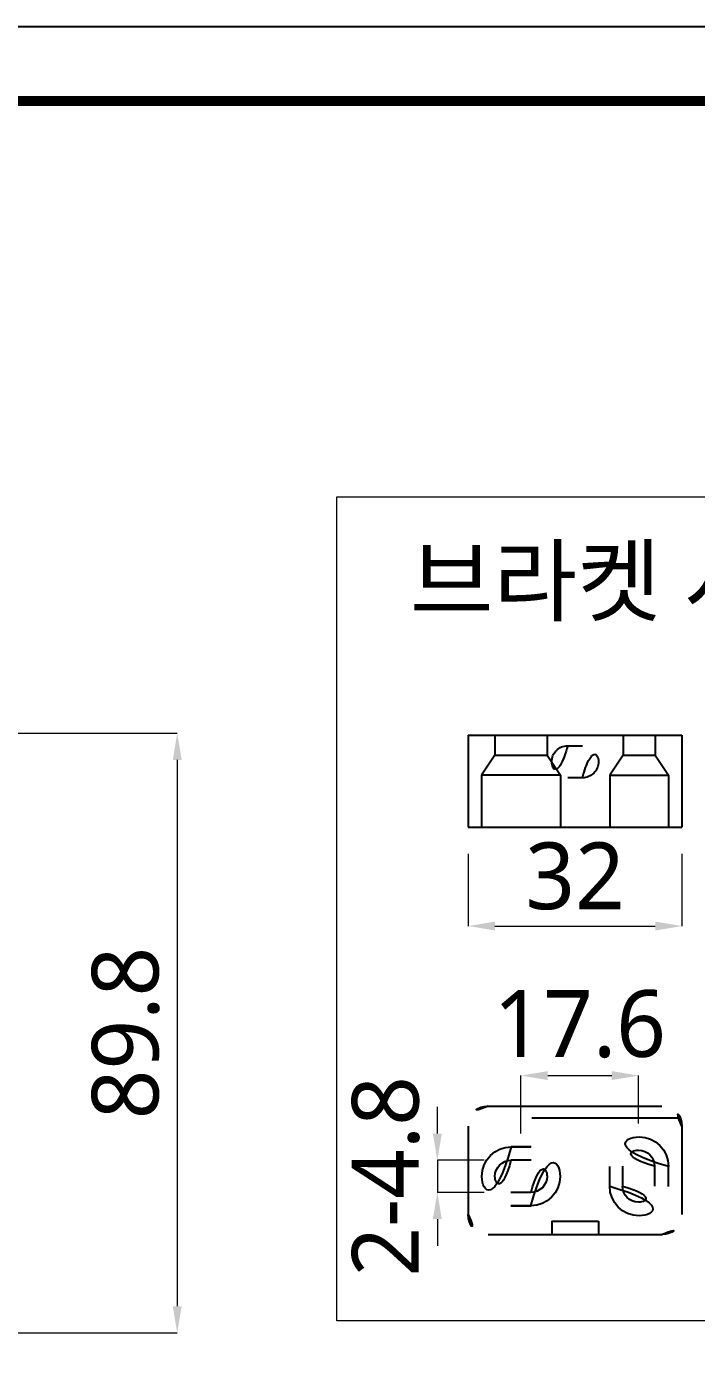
# Model space of a CAD drawing. Extents: x 16296675745 to 16296677481, y -37409619395 to -37409618123.
# Drawn here: x 16296676911.9 to 16296677012.1, y -37409618434.6 to -37409618233.2 of the extents above; entities that cross this region are included whole.
import ezdxf

# ---------------------------------------------------------------- set-up
doc = ezdxf.new("R2010")
doc.units = 0
doc.header["$LTSCALE"] = 10
doc.header["$MEASUREMENT"] = 0
doc.header["$PDMODE"] = 3
doc.header["$PDSIZE"] = -10
doc.linetypes.add('HIDDEN2', pattern=[4.7625, 3.175, -1.5875])
doc.layers.get('0').update_dxf_attribs({"linetype": 'CONTINUOUS'})
doc.layers.get('DEFPOINTS').update_dxf_attribs({"linetype": 'CONTINUOUS'})
doc.layers.add('BODY', color=7, linetype='CONTINUOUS')
doc.styles.add('Daelim Dimension', font='')
doc.styles.get('Daelim Dimension').set_extended_font_data('NanumGothic')
doc.dimstyles.new('DEFAULT', dxfattribs={"dimscale": 2, "dimtxt": 2, "dimasz": 2, "dimexe": 0, "dimexo": 2, "dimgap": 1, "dimtad": 1, "dimdec": 1, "dimzin": 9, "dimdsep": 46, "dimtxsty": 'Daelim Dimension', "dimcen": 0.5, "dimclrd": 252, "dimclre": 252, "dimclrt": 3, "dimadec": 1, "dimazin": 0, "dimtfac": 1, "dimtdec": 1, "dimtix": 1, "dimtmove": 0, "dimatfit": 3, "dimfxl": 1, "dimtolj": 1, "dimtzin": 1, "dimlwd": 9, "dimlwe": 9, "dimarcsym": 0})

# ---------------------------------------------------------------- blocks, each defined once
blk = doc.blocks.new('*D3')
at = {"color": 5, "lineweight": 9, "ltscale": 0.5, "transparency": 16777216}
for p, q in [((16296676909.31856, -37409618338.919113), (16296676934.39809, -37409618338.919113)), ((16296676934.39809, -37409618342.919113), (16296676934.39809, -37409618424.711998)), ((16296676904.31856, -37409618428.711998), (16296676934.39809, -37409618428.711998))]:
    blk.add_line(p, q, dxfattribs=at)
at = {"color": 5, "ltscale": 0.5, "transparency": 16777216}
for points in [[(16296676933.73143, -37409618342.919113), (16296676935.06476, -37409618342.919113), (16296676934.39809, -37409618338.919113)], [(16296676933.73143, -37409618424.711998), (16296676935.06476, -37409618424.711998), (16296676934.39809, -37409618428.711998)]]:
    blk.add_solid(points, dxfattribs=at)
at = {"layer": 'DEFPOINTS', "color": 0, "ltscale": 0.5, "transparency": 16777216}
for p in [(16296676905.31856, -37409618338.919113), (16296676900.31856, -37409618428.711998), (16296676934.39809, -37409618428.711998)]:
    blk.add_point(p, dxfattribs=at)
at = {"color": 7, "ltscale": 0.5, "transparency": 16777216, "insert": (16296676926.6971, -37409618383.815552), "char_height": 10, "attachment_point": 5, "rotation": 90, "style": 'Daelim Dimension'}
blk.add_mtext('\\A1;89.8', dxfattribs=at)
blk = doc.blocks.new('*D6')
at = {"color": 5, "lineweight": 9, "ltscale": 0.5, "transparency": 16777216}
for p, q in [((16296676977.99506, -37409618356.998863), (16296676977.99506, -37409618367.798714)), ((16296677009.99506, -37409618356.998863), (16296677009.99506, -37409618367.798714)), ((16296676981.99506, -37409618367.798714), (16296677005.99506, -37409618367.798714))]:
    blk.add_line(p, q, dxfattribs=at)
at = {"color": 5, "ltscale": 0.5, "transparency": 16777216}
for points in [[(16296676981.99506, -37409618367.132042), (16296676981.99506, -37409618368.46537), (16296676977.99506, -37409618367.798714)], [(16296677005.99506, -37409618367.132042), (16296677005.99506, -37409618368.46537), (16296677009.99506, -37409618367.798714)]]:
    blk.add_solid(points, dxfattribs=at)
at = {"layer": 'DEFPOINTS', "color": 0, "ltscale": 0.5, "transparency": 16777216}
for p in [(16296676977.99506, -37409618352.998863), (16296677009.99506, -37409618352.998863), (16296677009.99506, -37409618367.798714)]:
    blk.add_point(p, dxfattribs=at)
at = {"color": 7, "ltscale": 0.5, "transparency": 16777216, "insert": (16296676993.99506, -37409618360.348061), "char_height": 10, "attachment_point": 5, "style": 'Daelim Dimension'}
blk.add_mtext('\\A1;32', dxfattribs=at)
blk = doc.blocks.new('*D7')
at = {"color": 5, "lineweight": 9, "ltscale": 0.5, "transparency": 16777216}
for p, q in [((16296676985.89506, -37409618398.875053), (16296676985.89506, -37409618390.188911)), ((16296676989.89506, -37409618390.188911), (16296676999.49506, -37409618390.188911)), ((16296677003.49506, -37409618397.347343), (16296677003.49506, -37409618390.188911))]:
    blk.add_line(p, q, dxfattribs=at)
at = {"color": 5, "ltscale": 0.5, "transparency": 16777216}
for points in [[(16296676989.89506, -37409618389.522247), (16296676989.89506, -37409618390.855583), (16296676985.89506, -37409618390.188911)], [(16296676999.49506, -37409618389.522247), (16296676999.49506, -37409618390.855583), (16296677003.49506, -37409618390.188911)]]:
    blk.add_solid(points, dxfattribs=at)
at = {"layer": 'DEFPOINTS', "color": 0, "ltscale": 0.5, "transparency": 16777216}
for p in [(16296677003.49506, -37409618390.188911), (16296677003.49506, -37409618401.347343), (16296676985.89506, -37409618402.875053)]:
    blk.add_point(p, dxfattribs=at)
at = {"color": 7, "ltscale": 0.5, "transparency": 16777216, "insert": (16296676994.695061, -37409618382.487907), "char_height": 10, "attachment_point": 5, "style": 'Daelim Dimension'}
blk.add_mtext('\\A1;17.6', dxfattribs=at)
blk = doc.blocks.new('*D52')
at = {"color": 5, "lineweight": 9, "ltscale": 0.5, "transparency": 16777216}
for p, q in [((16296676973.3641, -37409618398.875053), (16296676973.3641, -37409618394.875053)), ((16296676980.39506, -37409618402.875053), (16296676973.3641, -37409618402.875053)), ((16296676973.3641, -37409618402.875053), (16296676973.3641, -37409618407.675056)), ((16296676980.39506, -37409618407.675056), (16296676973.3641, -37409618407.675056)), ((16296676973.3641, -37409618411.675056), (16296676973.3641, -37409618415.675056))]:
    blk.add_line(p, q, dxfattribs=at)
at = {"color": 5, "ltscale": 0.5, "transparency": 16777216}
for points in [[(16296676972.69743, -37409618398.875053), (16296676974.03076, -37409618398.875053), (16296676973.3641, -37409618402.875053)], [(16296676972.69743, -37409618411.675056), (16296676974.03076, -37409618411.675056), (16296676973.3641, -37409618407.675056)]]:
    blk.add_solid(points, dxfattribs=at)
at = {"layer": 'DEFPOINTS', "color": 0, "ltscale": 0.5, "transparency": 16777216}
for p in [(16296676984.39506, -37409618402.875053), (16296676973.3641, -37409618407.675056), (16296676984.39506, -37409618407.675056)]:
    blk.add_point(p, dxfattribs=at)
at = {"color": 7, "ltscale": 0.5, "transparency": 16777216, "insert": (16296676965.663099, -37409618405.275047), "char_height": 10, "attachment_point": 5, "rotation": 90, "style": 'Daelim Dimension'}
blk.add_mtext('\\A1;2-4.8', dxfattribs=at)

msp = doc.modelspace()

# ---------------------------------------------------------------- linework, layer by layer
at = {"ltscale": 0.5}
msp.add_lwpolyline([(16296676477.834841, -37409618710.177017), (16296677128.834841, -37409618710.177017), (16296677128.834841, -37409618233.177017), (16296676477.834841, -37409618233.177017)], close=True, dxfattribs=at)
at = {"color": 5, "linetype": 'ByBlock', "lineweight": 200, "const_width": 1.5}
msp.add_lwpolyline([(16296676488.30303, -37409618689.752296), (16296677118.30303, -37409618689.752296), (16296677118.30303, -37409618244.252296), (16296676488.30303, -37409618244.252296)], close=True, dxfattribs=at)
at = {"layer": 'BODY', "lineweight": -3, "ltscale": 0.7}
for p, q in [((16296676977.99506, -37409618339.198853), (16296676977.99506, -37409618352.998863)), ((16296677009.99506, -37409618339.198853), (16296677009.99506, -37409618352.998863))]:
    msp.add_line(p, q, dxfattribs=at)
at = {"layer": 'BODY'}
for p, q in [((16296676977.99506, -37409618339.198853), (16296677009.99506, -37409618339.198853)), ((16296676977.99506, -37409618352.998863), (16296677009.99506, -37409618352.998863)), ((16296676980.99506, -37409618394.743896), (16296677006.99506, -37409618394.743896)), ((16296676980.99506, -37409618413.975021), (16296677006.99506, -37409618413.975021))]:
    msp.add_line(p, q, dxfattribs=at)
at = {"layer": 'BODY', "linetype": 'HIDDEN2', "lineweight": -3, "ltscale": 0.7}
for p, q in [((16296676981.99506, -37409618339.19886), (16296676981.99506, -37409618342.19886)), ((16296676989.795059, -37409618339.19886), (16296676989.795059, -37409618342.19886)), ((16296677001.195061, -37409618339.19886), (16296677001.195061, -37409618342.198853)), ((16296677005.99506, -37409618339.19886), (16296677005.99506, -37409618342.198853)), ((16296676979.99506, -37409618345.19886), (16296676979.99506, -37409618352.998863)), ((16296676991.795059, -37409618345.19886), (16296676991.795059, -37409618352.998863)), ((16296676999.195061, -37409618345.198853), (16296676999.195061, -37409618352.998863)), ((16296677007.99506, -37409618345.198853), (16296677007.99506, -37409618352.998863))]:
    msp.add_line(p, q, dxfattribs=at)
at = {"layer": 'BODY', "linetype": 'HIDDEN2', "ltscale": 0.05}
for p, q in [((16296676992.89506, -37409618340.798859), (16296676995.09506, -37409618340.798859)), ((16296676995.09506, -37409618345.598846), (16296676992.89506, -37409618345.598846))]:
    msp.add_line(p, q, dxfattribs=at)
at = {"layer": 'BODY', "linetype": 'HIDDEN2'}
for p, q in [((16296676981.99506, -37409618342.19886), (16296676979.99506, -37409618345.19886)), ((16296676989.795059, -37409618342.19886), (16296676991.795059, -37409618345.19886)), ((16296677001.195061, -37409618342.198853), (16296676999.195061, -37409618345.198853)), ((16296677005.99506, -37409618342.198853), (16296677007.99506, -37409618345.198853)), ((16296676990.49506, -37409618411.975021), (16296676997.49506, -37409618411.975021))]:
    msp.add_line(p, q, dxfattribs=at)
at = {"layer": 'BODY', "linetype": 'HIDDEN2', "ltscale": 0.7}
for p, q in [((16296676981.99506, -37409618342.19886), (16296676989.795059, -37409618342.19886)), ((16296677001.195061, -37409618342.198853), (16296677005.99506, -37409618342.198853)), ((16296676991.795059, -37409618345.19886), (16296676979.99506, -37409618345.19886)), ((16296676999.195061, -37409618345.198853), (16296677007.99506, -37409618345.198853)), ((16296677009.761721, -37409618396.5839), (16296676978.228399, -37409618396.5839)), ((16296676990.49506, -37409618411.975021), (16296676990.49506, -37409618413.975021)), ((16296676997.49506, -37409618411.975021), (16296676997.49506, -37409618413.975021))]:
    msp.add_line(p, q, dxfattribs=at)
at = {"layer": 'BODY', "ltscale": 0.7}
for p, q in [((16296676977.99506, -37409618397.743896), (16296676977.99506, -37409618410.975021)), ((16296677009.99506, -37409618397.743896), (16296677009.99506, -37409618410.975021)), ((16296676984.35811, -37409618400.875053), (16296676987.35811, -37409618400.875053)), ((16296676987.432011, -37409618400.875053), (16296676984.432011, -37409618400.875053)), ((16296676987.39506, -37409618402.875053), (16296676984.39506, -37409618402.875053)), ((16296676999.18148, -37409618406.801521), (16296676999.18148, -37409618403.801521)), ((16296677001.09506, -37409618403.747337), (16296677001.09506, -37409618406.747337)), ((16296677005.89506, -37409618403.747337), (16296677005.89506, -37409618406.747337)), ((16296677007.99506, -37409618406.801521), (16296677007.99506, -37409618403.801521)), ((16296676987.39506, -37409618407.675056), (16296676984.39506, -37409618407.675056)), ((16296676987.39506, -37409618409.675056), (16296676984.39506, -37409618409.675056)), ((16296676984.39506, -37409618409.675056), (16296676987.39506, -37409618409.675056))]:
    msp.add_line(p, q, dxfattribs=at)
at = {"layer": 'BODY', "lineweight": 5, "ltscale": 0.7}
msp.add_lwpolyline([(16296676958.28253, -37409618303.548424), (16296677102.52738, -37409618303.548424), (16296677102.52738, -37409618426.888924), (16296676958.28253, -37409618426.888924)], close=True, dxfattribs=at)
at = {"layer": 'BODY', "linetype": 'HIDDEN2', "ltscale": 0.05}
for centre, start, end in [((16296676992.89506, -37409618343.198853), 90, 270), ((16296676995.09506, -37409618343.198853), 270, 90)]:
    msp.add_arc(centre, 2.4, start, end, dxfattribs=at)
at = {"layer": 'BODY'}
for centre, radius, start, end in [((16296676980.99506, -37409618397.743896), 3, 90, 180), ((16296677006.99506, -37409618397.743896), 3, 0, 90), ((16296677003.58827, -37409618403.781219), 4.406793, 0, 180), ((16296676984.432011, -37409618405.275047), 4.4, 90, 270), ((16296676987.35811, -37409618405.275047), 4.4, 270, 90), ((16296677003.58827, -37409618406.767639), 4.406793, 180, 0), ((16296676980.99506, -37409618410.975021), 3, 180, 270), ((16296677006.99506, -37409618410.975021), 3, 270, 0)]:
    msp.add_arc(centre, radius, start, end, dxfattribs=at)
at = {"layer": 'BODY', "ltscale": 0.7}
for centre, start, end in [((16296677003.49506, -37409618403.747337), 0, 180), ((16296676984.39506, -37409618405.275047), 90, 270), ((16296676987.39506, -37409618405.275047), 270, 90), ((16296677003.49506, -37409618406.747337), 180, 0)]:
    msp.add_arc(centre, 2.4, start, end, dxfattribs=at)
at = {"layer": 'BODY'}
msp.add_open_spline([(16296676995.169319, -37409618413.974998), (16296676995.169319, -37409618413.975014), (16296676995.169319, -37409618413.975021)], degree=2, dxfattribs=at)

# ---------------------------------------------------------------- texts
at = {"ltscale": 0.5, "insert": (16296676969.226021, -37409618311.118652), "char_height": 10, "attachment_point": 1, "style": 'Daelim Dimension'}
msp.add_mtext('브라켓 시공 치수', dxfattribs=at)

# ---------------------------------------------------------------- dimensions: what is measured, and where the dimension line sits
at = {"ltscale": 0.5}
dim = msp.add_linear_dim(base=(16296676934.39809, -37409618428.711998), p1=(16296676905.31856, -37409618338.919113), p2=(16296676900.31856, -37409618428.711998), angle=90, dimstyle='DEFAULT', override={"dimtxt": 5, "dimclrd": 5, "dimclre": 5, "dimclrt": 7}, dxfattribs=at)
dim.commit()
dim.dimension.update_dxf_attribs({"geometry": '*D3', "text_midpoint": (16296676934.3981, -37409618383.815552), "dimtype": 160})
for base, p1, p2, picture, middle in [((16296677009.99506, -37409618367.798714), (16296676977.99506, -37409618352.998863), (16296677009.99506, -37409618352.998863), '*D6', (16296676993.99506, -37409618367.798714)), ((16296677003.49506, -37409618390.188911), (16296676985.89506, -37409618402.875053), (16296677003.49506, -37409618401.347343), '*D7', (16296676994.695061, -37409618390.188911))]:
    dim = msp.add_linear_dim(base=base, p1=p1, p2=p2, dimstyle='DEFAULT', override={"dimtxt": 5, "dimclrd": 5, "dimclre": 5, "dimclrt": 7}, dxfattribs=at)
    dim.commit()
    dim.dimension.update_dxf_attribs({"geometry": picture, "text_midpoint": middle, "dimtype": 160})
dim = msp.add_linear_dim(base=(16296676973.3641, -37409618407.675056), p1=(16296676984.39506, -37409618402.875053), p2=(16296676984.39506, -37409618407.675056), angle=90, text='2-<>', dimstyle='DEFAULT', override={"dimtxt": 5, "dimclrd": 5, "dimclre": 5, "dimclrt": 7}, dxfattribs=at)
dim.commit()
dim.dimension.update_dxf_attribs({"geometry": '*D52', "text_midpoint": (16296676965.663099, -37409618405.275047)})

doc.saveas('drawing.dxf')
